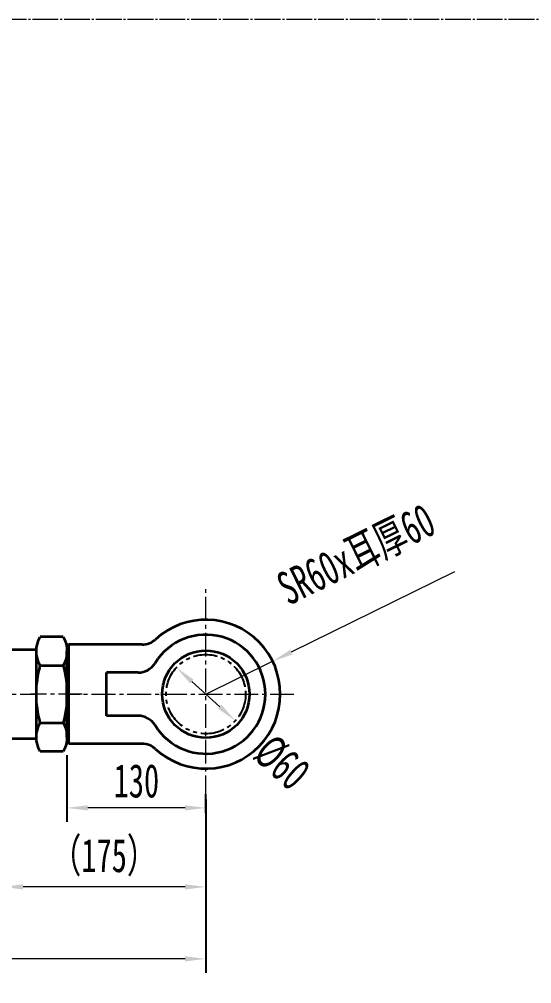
# Model space of a CAD drawing. Header units: millimetres. Extents: x -569 to 3326, y -244 to 615.
# Drawn here: x 1262.5 to 1520.8, y 128.7 to 614.8 of the extents above; entities that cross this region are included whole.
import ezdxf

# ---------------------------------------------------------------- set-up
doc = ezdxf.new("R2010")
doc.units = ezdxf.units.MM
doc.set_wipeout_variables(frame=1)
doc.header["$PDSIZE"] = -5
for name, pattern in [('AD_LTYPE2 0 mm', [16, 13, -1, 1, -1]), ('双点画线', [22, 12, -2, 2, -2, 2, -2]), ('点画线', [18, 12, -2, 2, -2])]:
    doc.linetypes.add(name, pattern=pattern)
doc.layers.get('0').update_dxf_attribs({"lineweight": 35})
for name, color, linetype, lineweight in [('ACAD3中心线层', 1, 'AD_LTYPE2 0 mm', 0), ('EB0', 7, 'Continuous', 35), ('中心线层', 1, '点画线', 18), ('尺寸线层', 3, 'Continuous', 18)]:
    doc.layers.add(name, color=color, linetype=linetype, lineweight=lineweight)
doc.styles.add('标准', font='', dxfattribs={"width": 0.667})
doc.styles.get('标准').set_extended_font_data('宋体')
doc.dimstyles.new('标准', dxfattribs={"dimscale": 3.5, "dimtxt": 4.816406, "dimasz": 3, "dimexe": 2, "dimexo": 0, "dimgap": 1.465905, "dimtad": 1, "dimdec": 1, "dimdsep": 46, "dimtxsty": '标准', "dimblk": '_CAXARROW', "dimcen": 0, "dimdle": 3, "dimaunit": 1, "dimazin": 2, "dimtfac": 0.707107, "dimtdec": 3, "dimtmove": 0, "dimatfit": 3, "dimfxl": 1, "dimfrac": 2, "dimtolj": 1, "dimtzin": 0, "dimlwd": 18, "dimarcsym": 0})

# ---------------------------------------------------------------- blocks, each defined once
blk = doc.blocks.new('_CAXARROW')
blk.add_hatch(color=0).paths.add_polyline_path([(0, 0), (-1, 0.125), (-1, -0.125)], flags=0)
blk = doc.blocks.new('*D58')
at = {"layer": 'Defpoints', "color": 0, "linetype": 'Continuous', "transparency": 16777216}
for p in [(1341.7, 288.05), (1371.41, 261.27)]:
    blk.add_point(p, dxfattribs=at)
at = {"layer": '尺寸线层', "color": 0, "linetype": 'Continuous', "lineweight": 18, "transparency": 16777216}
blk.add_line((1349.5, 281.02), (1363.61, 268.3), dxfattribs=at)
at = {"layer": '尺寸线层', "color": 0, "linetype": 'Continuous', "lineweight": 18, "transparency": 16777216, "xscale": 10.5, "yscale": 10.5, "zscale": 10.5}
for p, rotation in [((1341.7, 288.05), 137.9754001414308), ((1371.41, 261.27), 317.9754001414308)]:
    blk.add_blockref('_CAXARROW', p, dxfattribs=dict(at, rotation=rotation))
at = {"layer": '尺寸线层', "color": 0, "linetype": 'Continuous', "lineweight": 35, "transparency": 16777216, "insert": (1394.84, 240.15), "char_height": 16.8574, "width": 22.365, "attachment_point": 5, "rotation": 317.9754, "style": '标准', "bg_fill": 3, "box_fill_scale": 1.1, "bg_fill_color": 256, "bg_fill_true_color": 13158600, "bg_fill_transparency": 0}
blk.add_mtext('\\A1;{\\fNSimSun|b0|i0|c134|p49;%%C60}', dxfattribs=at)
blk = doc.blocks.new('*D59')
at = {"layer": 'Defpoints', "color": 0, "linetype": 'Continuous', "transparency": 16777216}
for p in [(1286.55, 243.91), (1286.55, 217.35), (1356.55, 214.91)]:
    blk.add_point(p, dxfattribs=at)
at = {"layer": '尺寸线层', "color": 0, "linetype": 'Continuous', "lineweight": -2, "transparency": 16777216}
for p, q in [((1286.55, 243.91), (1286.55, 210.35)), ((1356.55, 214.91), (1356.55, 224.35))]:
    blk.add_line(p, q, dxfattribs=at)
at = {"layer": '尺寸线层', "color": 0, "linetype": 'Continuous', "lineweight": 18, "transparency": 16777216}
blk.add_line((1346.05, 217.35), (1297.05, 217.35), dxfattribs=at)
at = {"layer": '尺寸线层', "color": 0, "linetype": 'Continuous', "lineweight": 18, "transparency": 16777216, "xscale": 10.5, "yscale": 10.5, "zscale": 10.5, "rotation": 180}
blk.add_blockref('_CAXARROW', (1286.55, 217.35), dxfattribs=at)
at = {"layer": '尺寸线层', "color": 0, "linetype": 'Continuous', "lineweight": 18, "transparency": 16777216, "xscale": 10.5, "yscale": 10.5, "zscale": 10.5}
blk.add_blockref('_CAXARROW', (1356.55, 217.35), dxfattribs=at)
at = {"layer": '尺寸线层', "color": 0, "linetype": 'Continuous', "lineweight": 35, "transparency": 16777216, "insert": (1321.55, 230.9), "char_height": 16.8574, "width": 20.9943, "attachment_point": 5, "style": '标准', "bg_fill": 3, "box_fill_scale": 1.1, "bg_fill_color": 256, "bg_fill_true_color": 13158600, "bg_fill_transparency": 0}
blk.add_mtext('\\A1;{\\fNSimSun|b0|i0|c134|p49;130}', dxfattribs=at)
blk = doc.blocks.new('*D60')
at = {"layer": 'Defpoints', "color": 0, "linetype": 'Continuous', "transparency": 16777216}
for p in [(1390.2, 291.22), (1356.55, 274.66)]:
    blk.add_point(p, dxfattribs=at)
at = {"layer": '尺寸线层', "color": 0, "linetype": 'Continuous', "lineweight": 18, "transparency": 16777216}
for p, q in [((1481.83, 336.3), (1399.62, 295.85)), ((1356.55, 274.66), (1390.2, 291.22))]:
    blk.add_line(p, q, dxfattribs=at)
at = {"layer": '尺寸线层', "color": 0, "linetype": 'Continuous', "lineweight": 18, "transparency": 16777216, "xscale": 10.5, "yscale": 10.5, "zscale": 10.5, "rotation": 206.2005371632234}
blk.add_blockref('_CAXARROW', (1390.2, 291.22), dxfattribs=at)
at = {"layer": '尺寸线层', "color": 0, "linetype": 'Continuous', "lineweight": 35, "transparency": 16777216, "insert": (1432.62, 344.44), "char_height": 16.8574, "width": 84.8911, "attachment_point": 5, "rotation": 26.2005, "style": '标准', "bg_fill": 3, "box_fill_scale": 1.1, "bg_fill_color": 256, "bg_fill_true_color": 13158600, "bg_fill_transparency": 0}
blk.add_mtext('\\A1;{\\fNSimSun|b0|i0|c134|p49;SR60x耳厚60}', dxfattribs=at)
blk = doc.blocks.new('*D61')
at = {"layer": 'Defpoints', "color": 0, "linetype": '点画线', "transparency": 16777216}
for p in [(1253.97, 228.16), (1356.55, 221.66), (1253.97, 177.54)]:
    blk.add_point(p, dxfattribs=at)
at = {"layer": '尺寸线层', "color": 0, "linetype": 'Continuous', "lineweight": -2, "transparency": 16777216}
for p, q in [((1253.97, 228.16), (1253.97, 170.54)), ((1356.55, 221.66), (1356.55, 170.54))]:
    blk.add_line(p, q, dxfattribs=at)
at = {"layer": '尺寸线层', "color": 0, "linetype": 'Continuous', "lineweight": 18, "transparency": 16777216}
blk.add_line((1346.05, 177.54), (1264.47, 177.54), dxfattribs=at)
at = {"layer": '尺寸线层', "color": 0, "linetype": '点画线', "lineweight": 18, "transparency": 16777216, "xscale": 10.5, "yscale": 10.5, "zscale": 10.5, "rotation": 180}
blk.add_blockref('_CAXARROW', (1253.97, 177.54), dxfattribs=at)
at = {"layer": '尺寸线层', "color": 0, "linetype": '点画线', "lineweight": 18, "transparency": 16777216, "xscale": 10.5, "yscale": 10.5, "zscale": 10.5}
blk.add_blockref('_CAXARROW', (1356.55, 177.54), dxfattribs=at)
at = {"layer": '尺寸线层', "color": 0, "linetype": '点画线', "lineweight": 18, "transparency": 16777216, "insert": (1305.26, 192.32), "char_height": 16.857, "width": 37.5339, "attachment_point": 5, "style": '标准', "bg_fill": 3, "box_fill_scale": 1.1, "bg_fill_color": 256, "bg_fill_true_color": 13158600, "bg_fill_transparency": 0}
blk.add_mtext('\\A1;（175）', dxfattribs=at)
blk = doc.blocks.new('*D63')
at = {"layer": 'Defpoints', "color": 0, "linetype": '点画线', "transparency": 16777216}
for p in [(875.74, 224.16), (1356.55, 221.66), (875.74, 141.28)]:
    blk.add_point(p, dxfattribs=at)
at = {"layer": '尺寸线层', "color": 0, "linetype": 'Continuous', "lineweight": -2, "transparency": 16777216}
for p, q in [((875.74, 224.16), (875.74, 134.28)), ((1356.55, 221.66), (1356.55, 134.28))]:
    blk.add_line(p, q, dxfattribs=at)
at = {"layer": '尺寸线层', "color": 0, "linetype": 'Continuous', "lineweight": 18, "transparency": 16777216}
blk.add_line((1346.05, 141.28), (886.24, 141.28), dxfattribs=at)
at = {"layer": '尺寸线层', "color": 0, "linetype": '点画线', "lineweight": 18, "transparency": 16777216, "xscale": 10.5, "yscale": 10.5, "zscale": 10.5, "rotation": 180}
blk.add_blockref('_CAXARROW', (875.74, 141.28), dxfattribs=at)
at = {"layer": '尺寸线层', "color": 0, "linetype": '点画线', "lineweight": 18, "transparency": 16777216, "xscale": 10.5, "yscale": 10.5, "zscale": 10.5}
blk.add_blockref('_CAXARROW', (1356.55, 141.28), dxfattribs=at)
at = {"layer": '尺寸线层', "color": 0, "linetype": '点画线', "lineweight": 18, "transparency": 16777216, "insert": (1116.15, 154.84), "char_height": 16.8574, "width": 29.0357, "attachment_point": 5, "style": '标准', "bg_fill": 3, "box_fill_scale": 1.1, "bg_fill_color": 256, "bg_fill_true_color": 13158600, "bg_fill_transparency": 0}
blk.add_mtext('\\A1;{\\fNSimSun|b0|i0|c134|p49;1810}', dxfattribs=at)
blk = doc.blocks.new('*X35')
at = {"layer": 'EB0'}
for p, q in [((1.93, 28.87), (13.47, 28.87)), ((0, -21.65), (0, 21.65)), ((15.4, -21.65), (15.4, 21.65)), ((13.47, 14.43), (1.93, 14.43)), ((13.47, -14.43), (1.93, -14.43)), ((1.93, -28.87), (13.47, -28.87))]:
    blk.add_line(p, q, dxfattribs=at)
for centre, radius, start, end in [((14.43, 21.65), 14.43, 150, 210), ((0.97, 21.65), 14.43, 330, 30), ((54.83, 0), 54.83, 164.7385, 195.2615), ((-39.43, 0), 54.83, 344.7385, 15.2615), ((14.43, -21.65), 14.43, 150, 210), ((0.97, -21.65), 14.43, 330, 30)]:
    blk.add_arc(centre, radius, start, end, dxfattribs=at)
at = {"layer": '中心线层', "linetype": '点画线', "lineweight": 18}
blk.add_line((-7.7, 0), (18.4, 0), dxfattribs=at)

msp = doc.modelspace()

# ---------------------------------------------------------------- linework, layer by layer
at = {"layer": 'ACAD3中心线层'}
msp.add_lwpolyline([(677.12, 614.78), (1560.09, 614.78), (1560.09, -244.45), (677.12, -244.45)], close=True, dxfattribs=at)
at = {"layer": 'EB0', "linetype": 'Continuous', "lineweight": 35}
for p, q in [((1004.71, 297.16), (1285.55, 297.16)), ((1285.55, 297.16), (1286.55, 296.16)), ((1285.55, 252.16), (1285.55, 297.16)), ((1287.55, 299.66), (1286.55, 298.66)), ((1286.55, 250.66), (1286.55, 298.66)), ((1287.55, 249.66), (1287.55, 299.66)), ((1324.44, 299.66), (1287.55, 299.66)), ((1286.55, 253.16), (1286.55, 296.16)), ((1306.55, 263.76), (1306.55, 285.56)), ((1322.45, 285.56), (1306.55, 285.56)), ((1322.45, 263.76), (1306.55, 263.76)), ((1285.55, 252.16), (1286.55, 253.16)), ((1285.55, 252.16), (1253.97, 252.16)), ((1287.55, 249.66), (1286.55, 250.66)), ((1324.44, 249.66), (1287.55, 249.66))]:
    msp.add_line(p, q, dxfattribs=at)
msp.add_circle((1356.55, 274.66), 22, dxfattribs=at)
at = {"layer": 'EB0', "linetype": '双点画线', "lineweight": 25}
msp.add_circle((1356.55, 274.66), 20, dxfattribs=at)
at = {"layer": 'EB0', "linetype": 'Continuous', "lineweight": 35}
for centre, radius, start, end in [((1356.55, 274.66), 37.5, 227.4631, 132.5369), ((1324.44, 309.66), 10, 270, 312.5369), ((1356.55, 274.66), 30, 211.4955, 148.5045), ((1322.45, 295.56), 10, 270, 328.5045), ((1322.45, 253.76), 10, 31.4955, 90), ((1324.44, 239.66), 10, 47.4631, 90)]:
    msp.add_arc(centre, radius, start, end, dxfattribs=at)
at = {"layer": '中心线层', "linetype": '点画线', "lineweight": 18}
msp.add_line((1356.55, 221.66), (1356.55, 327.66), dxfattribs=at)

# ---------------------------------------------------------------- next in the draw order: dimensions: what is measured, and where the dimension line sits
at = {"layer": '尺寸线层', "linetype": 'Continuous', "lineweight": 35}
dim = msp.add_diameter_dim_2p(p1=(1341.7, 288.05), p2=(1371.41, 261.27), text='{\\fNSimSun|b0|i0|c134|p49;%%C60}', dimstyle='标准', override={"dimpost": '{\\fNSimSun|b0|i0|c134|p49;%%C<>}', "dimsah": 1, "dimtmove": 2, "dimtfill": 1}, dxfattribs=at)
dim.commit()
dim.dimension.update_dxf_attribs({"geometry": '*D58', "text_midpoint": (1394.84, 240.15), "dimtype": 163})

# ---------------------------------------------------------------- next in the draw order: dimensions: what is measured, and where the dimension line sits
dim = msp.add_radius_dim(center=(1356.55, 274.66), mpoint=(1390.2, 291.22), text='{\\fNSimSun|b0|i0|c134|p49;SR60x耳厚60}', dimstyle='标准', override={"dimpost": '{\\fNSimSun|b0|i0|c134|p49;R<>}', "dimsah": 1, "dimtmove": 2, "dimtfill": 1}, dxfattribs=at)
dim.commit()
dim.dimension.update_dxf_attribs({"geometry": '*D60', "text_midpoint": (1432.62, 344.44)})
dim = msp.add_linear_dim(base=(1286.55, 217.35), p1=(1356.55, 214.91), p2=(1286.55, 243.91), text='{\\fNSimSun|b0|i0|c134|p49;130}', dimstyle='标准', override={"dimsah": 1, "dimtfill": 1, "dimtzin": 0}, dxfattribs=at)
dim.commit()
dim.dimension.update_dxf_attribs({"geometry": '*D59', "text_midpoint": (1321.55, 230.9)})

# ---------------------------------------------------------------- next in the draw order: linework, layer by layer
at = {"layer": '中心线层', "linetype": '点画线', "lineweight": 18}
msp.add_line((920.96, 274.66), (1402.72, 274.66), dxfattribs=at)

# ---------------------------------------------------------------- next in the draw order: dimensions: what is measured, and where the dimension line sits
at = {"layer": '尺寸线层', "linetype": '点画线', "lineweight": 18}
dim = msp.add_linear_dim(base=(1253.97, 177.54), p1=(1356.55, 221.66), p2=(1253.97, 228.16), text='（175）', dimstyle='标准', override={"dimsah": 1, "dimtfill": 1, "dimtzin": 0}, dxfattribs=at)
dim.commit()
dim.dimension.update_dxf_attribs({"geometry": '*D61', "text_midpoint": (1305.26, 192.32)})

# ---------------------------------------------------------------- next in the draw order: dimensions: what is measured, and where the dimension line sits
dim = msp.add_linear_dim(base=(875.74, 141.28), p1=(1356.55, 221.66), p2=(875.74, 224.16), text='{\\fNSimSun|b0|i0|c134|p49;1810}', dimstyle='标准', override={"dimsah": 1, "dimtfill": 1}, dxfattribs=at)
dim.commit()
dim.dimension.update_dxf_attribs({"geometry": '*D63', "text_midpoint": (1116.15, 154.84)})

# ---------------------------------------------------------------- next in the draw order: wipeouts: each hides what was drawn before it
at = {"linetype": '点画线', "lineweight": 18}
msp.add_wipeout([(1271.15, 274.66), (1271.15, 253.01), (1271.15, 253.01), (1271.16, 252.76), (1271.16, 252.51), (1271.17, 252.26), (1271.19, 252), (1271.21, 251.75), (1271.23, 251.5), (1271.26, 251.25), (1271.29, 251), (1271.33, 250.75), (1271.37, 250.5), (1271.42, 250.26), (1271.47, 250.01), (1271.52, 249.76), (1271.58, 249.52), (1271.65, 249.27), (1271.71, 249.03), (1271.78, 248.79), (1271.86, 248.55), (1271.94, 248.31), (1272.02, 248.07), (1272.11, 247.84), (1272.2, 247.6), (1272.3, 247.37), (1272.4, 247.14), (1272.51, 246.91), (1272.61, 246.68), (1272.73, 246.46), (1272.84, 246.23), (1272.96, 246.01), (1273.09, 245.79), (1273.09, 245.79), (1284.62, 245.79), (1284.62, 245.79), (1284.74, 246.01), (1284.86, 246.23), (1284.98, 246.46), (1285.09, 246.68), (1285.2, 246.91), (1285.31, 247.14), (1285.41, 247.37), (1285.5, 247.6), (1285.59, 247.84), (1285.68, 248.07), (1285.77, 248.31), (1285.85, 248.55), (1285.92, 248.79), (1285.99, 249.03), (1286.06, 249.27), (1286.12, 249.52), (1286.18, 249.76), (1286.24, 250.01), (1286.29, 250.26), (1286.33, 250.5), (1286.38, 250.75), (1286.41, 251), (1286.45, 251.25), (1286.47, 251.5), (1286.5, 251.75), (1286.52, 252), (1286.53, 252.26), (1286.54, 252.51), (1286.55, 252.76), (1286.55, 253.01), (1286.55, 253.01), (1286.55, 274.66), (1286.55, 274.66), (1286.55, 296.31), (1286.55, 296.31), (1286.55, 296.56), (1286.54, 296.82), (1286.53, 297.07), (1286.52, 297.32), (1286.5, 297.57), (1286.47, 297.82), (1286.45, 298.07), (1286.41, 298.32), (1286.38, 298.57), (1286.33, 298.82), (1286.29, 299.07), (1286.24, 299.31), (1286.18, 299.56), (1286.12, 299.8), (1286.06, 300.05), (1285.99, 300.29), (1285.92, 300.53), (1285.85, 300.77), (1285.77, 301.01), (1285.68, 301.25), (1285.59, 301.48), (1285.5, 301.72), (1285.41, 301.95), (1285.31, 302.18), (1285.2, 302.41), (1285.09, 302.64), (1284.98, 302.86), (1284.86, 303.09), (1284.74, 303.31), (1284.62, 303.53), (1284.62, 303.53), (1273.09, 303.53), (1273.09, 303.53), (1272.96, 303.31), (1272.84, 303.09), (1272.73, 302.86), (1272.61, 302.64), (1272.51, 302.41), (1272.4, 302.18), (1272.3, 301.95), (1272.2, 301.72), (1272.11, 301.48), (1272.02, 301.25), (1271.94, 301.01), (1271.86, 300.77), (1271.78, 300.53), (1271.71, 300.29), (1271.65, 300.05), (1271.58, 299.8), (1271.52, 299.56), (1271.47, 299.31), (1271.42, 299.07), (1271.37, 298.82), (1271.33, 298.57), (1271.29, 298.32), (1271.26, 298.07), (1271.23, 297.82), (1271.21, 297.57), (1271.19, 297.32), (1271.17, 297.07), (1271.16, 296.82), (1271.16, 296.56), (1271.15, 296.31), (1271.15, 296.31)], dxfattribs=at).dxf.layer = 'EB0'

# ---------------------------------------------------------------- next in the draw order: block references
at = {"layer": 'EB0', "linetype": '点画线', "lineweight": 18, "xscale": -1}
msp.add_blockref('*X35', (1286.55, 274.66), dxfattribs=at)

doc.saveas('drawing.dxf')
